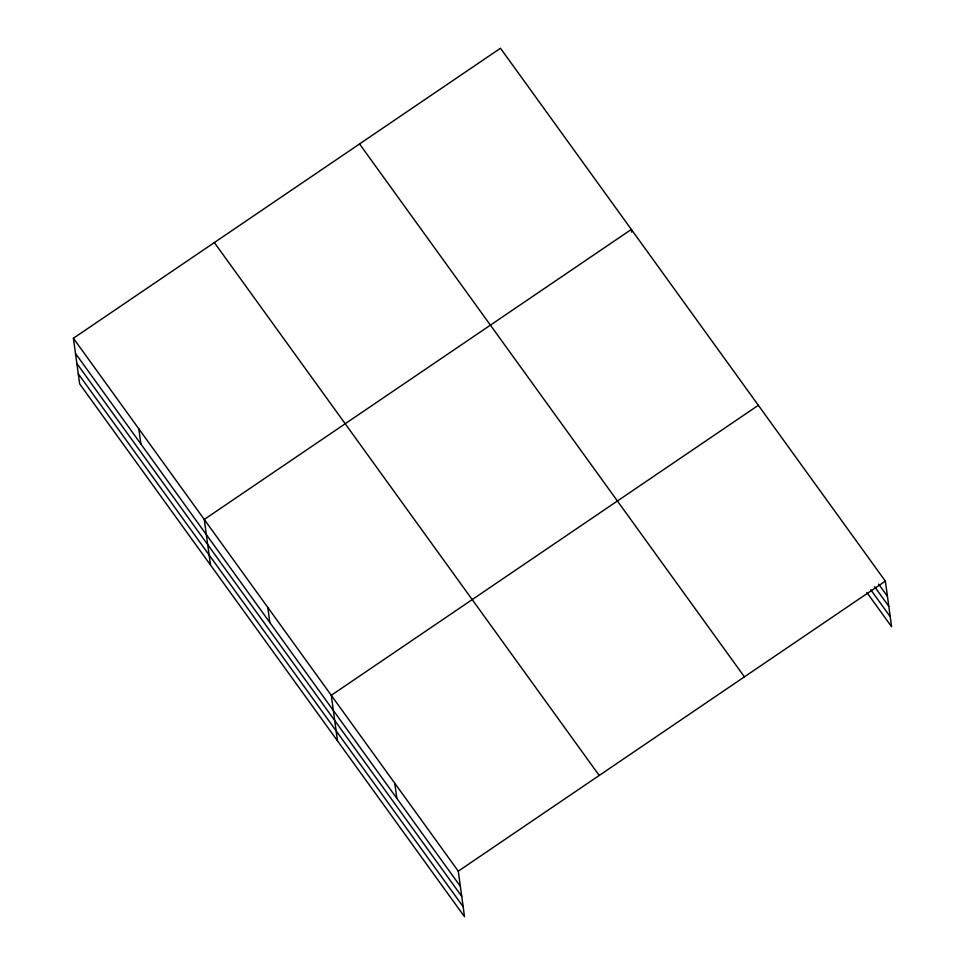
<?xml version="1.0" encoding="UTF-8"?>
<svg xmlns="http://www.w3.org/2000/svg" width="965" height="965" viewBox="0 0 965 965"><rect width="100%" height="100%" fill="white"/><g stroke="black" fill="none" stroke-linecap="round" stroke-linejoin="round"><path stroke-width="1.45" d="M73.4 338.269L458.279 871.166L464.527 916.75L79.649 383.853L73.4 338.269L500.473 48.25L885.351 581.147L891.6 626.731L866.908 592.546M758.345 405.288L331.272 695.307L337.509 740.891M458.279 871.166L885.351 581.147M878.608 584.102L887.426 596.31M874.688 586.817L888.801 606.346M870.816 589.832L890.225 616.695M359.547 143.954L744.413 676.851M214.339 242.553L599.217 775.462M75.475 353.419L460.353 886.316M76.85 363.467L461.728 896.364M78.274 373.805L463.152 906.714M631.713 232.191L631.339 229.441L204.254 519.447L210.503 565.032M394.769 783.23L396.856 798.393M267.763 607.371L269.838 622.534M138.827 428.858L140.902 444.021"/></g></svg>
